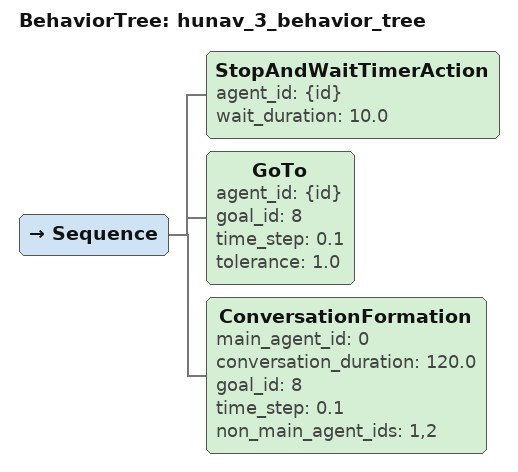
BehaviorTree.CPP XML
<?xml version="1.0" encoding="UTF-8"?>
<root main_tree_to_execute="hunav_3_behavior_tree" BTCPP_format="4">
  <include ros_pkg="arena_simulation_setup" path="configs/hunav/behavior_trees/BTRegularNav.xml"/>
  <BehaviorTree ID="hunav_3_behavior_tree">
    <Sequence>
      <StopAndWaitTimerAction agent_id="{id}" wait_duration="10.0" />
      <GoTo agent_id="{id}" goal_id="8" time_step="0.1" tolerance="1.0" />
      <ConversationFormation main_agent_id="0" conversation_duration="120.0" goal_id="8" time_step="0.1" non_main_agent_ids="1,2"/>
    </Sequence>
  </BehaviorTree>
</root>
